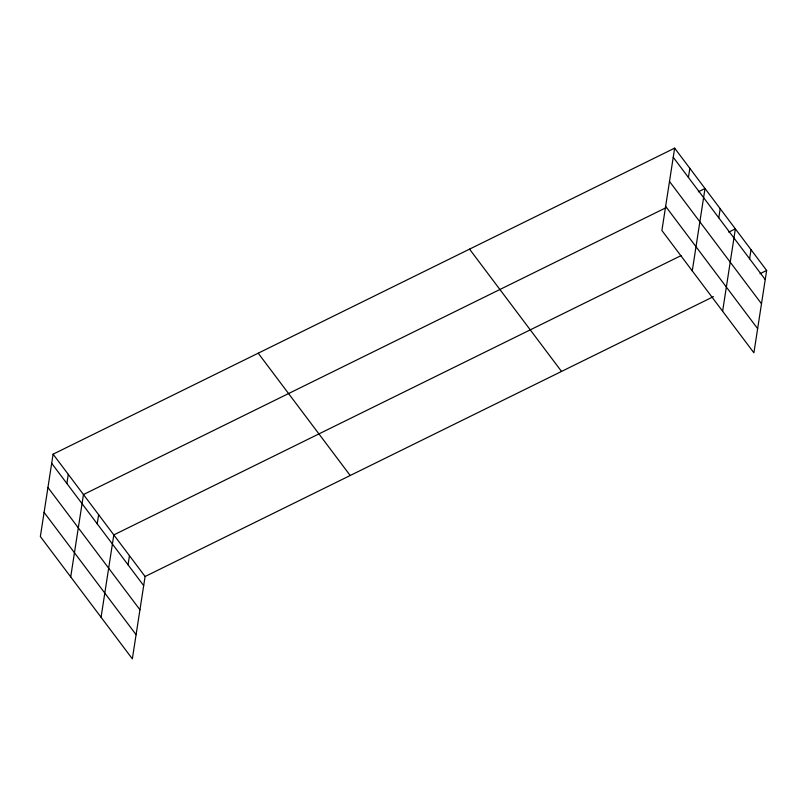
<?xml version="1.0" encoding="UTF-8"?>
<svg xmlns="http://www.w3.org/2000/svg" width="807" height="807" viewBox="0 0 807 807"><rect width="100%" height="100%" fill="white"/><g stroke="black" fill="none" stroke-linecap="round" stroke-linejoin="round"><path stroke-width="1.21" d="M53.101 454.18L40.35 536.544L132.348 658.855L145.099 576.491L53.101 454.18L674.652 148.145L766.65 270.456L753.899 352.82L661.901 230.509L674.652 148.145M66.87 483.494L68.282 474.365M70.713 576.904L83.464 494.54L666.209 207.611M97.223 523.854L98.636 514.725M101.067 617.264L113.817 534.9L681.047 255.617M128.051 564.819L129.463 555.69M688.421 177.459L689.834 168.33M692.265 270.87L705.015 188.505L698.358 191.784M718.775 217.819L720.187 208.69M722.618 311.23L735.369 228.865L728.721 232.144M749.602 258.785L751.014 249.656M145.099 576.491L713.428 296.653M760.002 273.724L766.65 270.456M673.24 157.274L765.238 279.575M669.497 181.444L761.495 303.745M665.644 206.35L757.642 328.651M469.543 249.141L561.541 371.442M258.21 353.194L350.208 475.494M51.688 463.309L143.686 585.61M47.946 487.478L139.944 609.779M44.092 512.384L136.09 634.685"/></g></svg>
